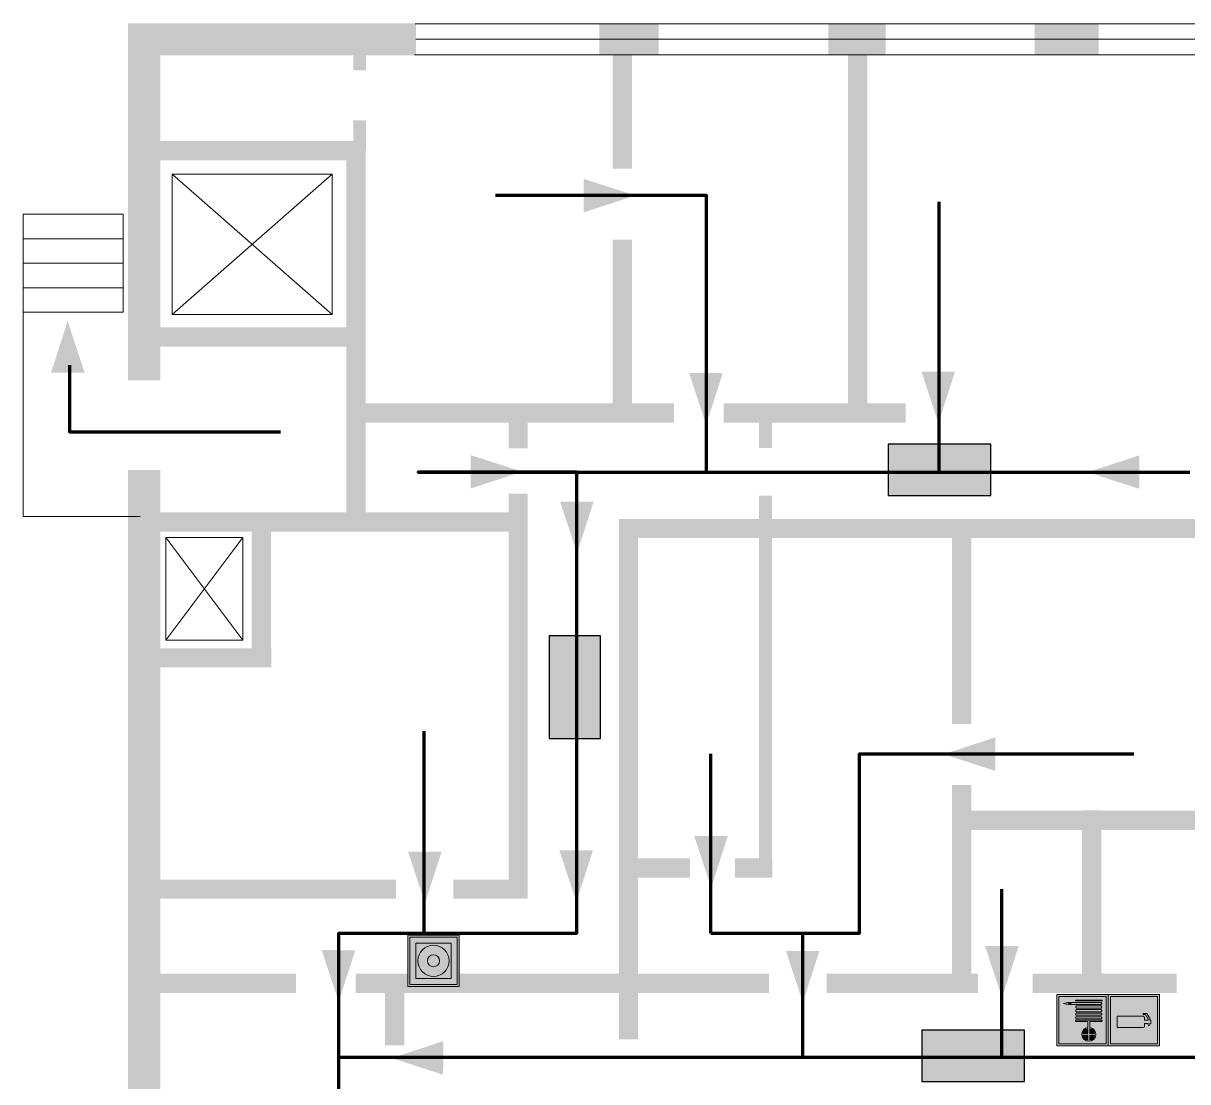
# Model space of a CAD drawing. Header units: millimetres. Extents: x 13114 to 67229, y 22859 to 38520.
# Drawn here: x 30067.6 to 30249, y 30240.8 to 30405.8 of the extents above; entities that cross this region are included whole.
import ezdxf

# ---------------------------------------------------------------- set-up
doc = ezdxf.new("R2010")
doc.units = ezdxf.units.MM
doc.layers.add('План_Штампы', color=7, linetype='Continuous')

# ---------------------------------------------------------------- blocks, each defined once
blk = doc.blocks.new('A$C54414219')
at = {"true_color": 0xffffff}
h = blk.add_hatch(color=7, dxfattribs=at)
h.paths.add_polyline_path([(2.39, -9.45), (2.39, -18.3), (11.23, -18.3), (11.23, -9.45)], flags=0)
h.paths.add_polyline_path([(10.71, -13.87, -1), (2.92, -13.87, -1)], flags=0)
h.paths.add_polyline_path([(8.3, -13.87, -1), (5.33, -13.87, -1)], flags=0)
h.paths.add_polyline_path([(0.41, -7.47), (0.41, -20.27), (13.21, -20.27), (13.21, -7.47)])
h.paths.add_polyline_path([(0.92, -19.77), (12.71, -19.77), (12.71, -7.98), (0.92, -7.98)], flags=16)
h.paths.add_polyline_path([(11.23, -9.45), (11.23, -18.3), (2.39, -18.3), (2.39, -9.45)], flags=0)
at = {"lineweight": 5}
h = blk.add_hatch(color=242, dxfattribs=at)
h.paths.add_polyline_path([(12.71, -7.98), (0.92, -7.98), (0.92, -19.77), (12.71, -19.77)])
h.paths.add_polyline_path([(11.23, -18.3), (2.39, -18.3), (2.39, -9.45), (11.23, -9.45)], flags=16)
h.paths.add_polyline_path([(10.71, -13.87, -1), (2.92, -13.87, -1)], flags=0)
h.paths.add_polyline_path([(8.3, -13.87, -1), (5.33, -13.87, -1)], flags=0)
at = {"true_color": 0xffffff}
h = blk.add_hatch(color=7, dxfattribs=at)
h.paths.add_polyline_path([(2.39, -9.45), (2.39, -18.3), (11.23, -18.3), (11.23, -9.45)])
h.paths.add_polyline_path([(10.71, -13.87, -1), (2.92, -13.87, -1)], flags=16)
h.paths.add_polyline_path([(8.3, -13.87, -1), (5.33, -13.87, -1)], flags=0)
at = {"lineweight": 5}
h = blk.add_hatch(color=242, dxfattribs=at)
h.paths.add_polyline_path([(2.92, -13.87, 1), (10.71, -13.87, 1)])
h.paths.add_polyline_path([(8.3, -13.87, -1), (5.33, -13.87, -1)], flags=16)
at = {"color": 242, "lineweight": 5}
for p, q in [((0.41, -20.27), (0.41, -7.47)), ((0.41, -7.47), (13.21, -7.47)), ((0.41, -7.47), (13.21, -7.47)), ((13.21, -20.27), (13.21, -7.47)), ((0.41, -20.27), (13.21, -20.27))]:
    blk.add_line(p, q, dxfattribs=at)
for points in [[(0.92, -7.98), (12.71, -7.98), (12.71, -19.77), (0.92, -19.77)], [(2.39, -9.45), (11.23, -9.45), (11.23, -18.3), (2.39, -18.3)]]:
    blk.add_lwpolyline(points, close=True, dxfattribs=at)
for radius in [3.89, 1.49]:
    blk.add_circle((6.81, -13.87), radius, dxfattribs=at)
blk = doc.blocks.new('A$C32E8229D')
at = {"true_color": 0xffffff}
blk.add_hatch(color=7, dxfattribs=at).paths.add_polyline_path([(0, 0), (0, -8), (16, -8), (16, 0)])
h = blk.add_hatch(color=126)
h.paths.add_polyline_path([(0.2, -0.2), (15.8, -0.2), (15.8, -7.8), (0.2, -7.8)])
h.paths.add_polyline_path([(13.49, -2.05), (12.08, -2.05), (11.37, -2.63, 0.162397), (11.29, -2.84), (11.29, -3.63), (10.35, -3.63), (10.35, -4.05), (11.68, -4.05), (11.68, -3.48), (12.26, -4.28), (11.29, -5.1), (11.29, -6.78), (11.85, -6.78), (11.85, -5.44), (12.8, -4.64), (12.8, -5.94), (14.46, -5.94), (14.46, -5.39), (13.45, -5.39), (13.45, -3.97), (12.46, -2.59), (13.15, -2.59), (13.69, -3.34), (14.18, -3)], flags=16)
h.paths.add_polyline_path([(10.74, -1.82, 1), (11.8, -1.82, 1)], flags=16)
h.paths.add_polyline_path([(9.39, -3.59), (5.99, -3.59), (6.56, -3.03), (5.91, -3.03), (5.1, -3.83), (5.91, -4.64), (6.56, -4.64), (5.99, -4.09), (9.39, -4.09)], flags=16)
h.paths.add_polyline_path([(4.29, -1.08), (1.72, -1.08), (1.72, -6.6), (4.29, -6.6)], flags=16)
at = {"color": 126}
blk.add_lwpolyline([(16, -8), (0, -8), (0, 0), (16, 0)], close=True, dxfattribs=at)
blk = doc.blocks.new('A$C37112FD5')
at = {"true_color": 0xf5f5ff}
h = blk.add_hatch(color=7, dxfattribs=at)
h.dxf.hatch_style = 1
h.paths.add_polyline_path([(12.8, -7.4), (0, -7.4), (0, -20.2), (12.8, -20.2)])
h.paths.add_polyline_path([(12.29, -7.91), (12.29, -19.69), (0.51, -19.69), (0.51, -7.91)], flags=16)
h.paths.add_polyline_path([(4.98, -9.04, -0.42597), (5.17, -9.22), (5.17, -12.25), (5.17, -15.29, -0.432244), (4.98, -15.47), (4.83, -15.47, -0.42597), (4.64, -15.29), (4.64, -12.25), (4.64, -9.22, -0.432244), (4.83, -9.04)], flags=0)
h.paths.add_polyline_path([(4.28, -9.22), (4.28, -12.25), (4.28, -15.29, -0.432244), (4.09, -15.47), (3.94, -15.47, -0.42597), (3.75, -15.29), (3.75, -12.25), (3.75, -9.22, -0.432244), (3.94, -9.04), (4.09, -9.04, -0.42597)], flags=0)
h.paths.add_polyline_path([(5.72, -9.04), (5.87, -9.04, -0.42597), (6.06, -9.22), (6.06, -12.25), (6.06, -15.29, -0.432244), (5.87, -15.47), (5.72, -15.47, -0.42597), (5.53, -15.29), (5.53, -12.25), (5.53, -9.22, -0.432244)], flags=0)
h.paths.add_polyline_path([(6.42, -8.9), (6.5, -8.9, -0.42597), (6.69, -9.08), (6.69, -12.03), (8.21, -12.03, -15.824349), (8.21, -12.47), (6.69, -12.47), (6.69, -15.42, -0.432244), (6.5, -15.6), (6.42, -15.6)], flags=0)
h.paths.add_polyline_path([(3.39, -9.22), (3.39, -12.25), (3.39, -15.29, -0.432244), (3.2, -15.47), (3.05, -15.47, -0.42597), (2.85, -15.29), (2.85, -12.25), (2.85, -9.22, -0.432244), (3.05, -9.04), (3.2, -9.04, -0.42597)], flags=0)
h.paths.add_polyline_path([(2.5, -9.22), (2.5, -16.71), (1.96, -16.71), (1.96, -9.22, -0.432244), (2.15, -9.04), (2.31, -9.04, -0.42597)], flags=0)
h.paths.add_polyline_path([(1.61, -8.9), (1.61, -15.6), (1.57, -15.6, -0.42597), (1.37, -15.42), (1.37, -12.03), (1.37, -9.09, -0.432244), (1.57, -8.9)], flags=0)
h.paths.add_polyline_path([(9.76, -10.81), (9.76, -12.03), (8.49, -12.03, -0.336371)], flags=0)
h.paths.add_polyline_path([(8.49, -12.47), (9.76, -12.47), (9.76, -13.7, -0.336371)], flags=0)
h.paths.add_polyline_path([(10.11, -10.81, -0.336371), (11.38, -12.03), (10.11, -12.03)], flags=0)
h.paths.add_polyline_path([(10.11, -12.47), (11.38, -12.47, -0.336371), (10.11, -13.7)], flags=0)
h.paths.add_polyline_path([(2.5, -16.84), (2.5, -17.05), (1.97, -17.05), (1.97, -16.84)], flags=0)
h.paths.add_polyline_path([(2.5, -17.24, -0.033778), (2.24, -18.6, -0.033778), (1.97, -17.24)], flags=0)
h = blk.add_hatch(color=242)
h.dxf.hatch_style = 1
h.paths.add_polyline_path([(12.29, -7.91), (0.51, -7.91), (0.51, -19.69), (12.29, -19.69)])
h.paths.add_polyline_path([(6.42, -15.6), (6.42, -8.9), (6.5, -8.9, -0.42597), (6.69, -9.08), (6.69, -12.03), (8.21, -12.03, -15.824349), (8.21, -12.47), (6.69, -12.47), (6.69, -15.42, -0.432244), (6.5, -15.6)], flags=16)
h.paths.add_polyline_path([(5.87, -15.47), (5.72, -15.47, -0.42597), (5.53, -15.29), (5.53, -12.25), (5.53, -9.22, -0.432244), (5.72, -9.04), (5.87, -9.04, -0.42597), (6.06, -9.22), (6.06, -12.25), (6.06, -15.29, -0.432244)], flags=16)
h.paths.add_polyline_path([(4.98, -15.47), (4.83, -15.47, -0.42597), (4.64, -15.29), (4.64, -12.25), (4.64, -9.22, -0.432244), (4.83, -9.04), (4.98, -9.04, -0.42597), (5.17, -9.22), (5.17, -12.25), (5.17, -15.29, -0.432244)], flags=16)
h.paths.add_polyline_path([(4.09, -15.47), (3.94, -15.47, -0.42597), (3.75, -15.29), (3.75, -12.25), (3.75, -9.22, -0.432244), (3.94, -9.04), (4.09, -9.04, -0.42597), (4.28, -9.22), (4.28, -12.25), (4.28, -15.29, -0.432244)], flags=16)
h.paths.add_polyline_path([(3.2, -15.47), (3.05, -15.47, -0.42597), (2.85, -15.29), (2.85, -12.25), (2.85, -9.22, -0.432244), (3.05, -9.04), (3.2, -9.04, -0.42597), (3.39, -9.22), (3.39, -12.25), (3.39, -15.29, -0.432244)], flags=16)
h.paths.add_polyline_path([(2.5, -17.05), (1.97, -17.05), (1.97, -16.84), (2.5, -16.84)], flags=16)
h.paths.add_polyline_path([(2.5, -17.24, -0.033778), (2.24, -18.6, -0.033778), (1.97, -17.24)], flags=16)
h.paths.add_polyline_path([(2.5, -16.71), (1.96, -16.71), (1.96, -9.22, -0.432244), (2.15, -9.04), (2.31, -9.04, -0.42597), (2.5, -9.22)], flags=16)
h.paths.add_polyline_path([(1.61, -15.6), (1.57, -15.6, -0.42597), (1.37, -15.42), (1.37, -12.03), (1.37, -9.09, -0.432244), (1.57, -8.9), (1.61, -8.9)], flags=16)
h.paths.add_polyline_path([(8.49, -12.47), (9.76, -12.47), (9.76, -13.7, -0.336371)], flags=0)
h.paths.add_polyline_path([(10.11, -13.7), (10.11, -12.47), (11.38, -12.47, -0.336371)], flags=0)
h.paths.add_polyline_path([(8.49, -12.03, -0.336371), (9.76, -10.81), (9.76, -12.03)], flags=0)
h.paths.add_polyline_path([(10.11, -12.03), (10.11, -10.81, -0.336371), (11.38, -12.03)], flags=0)
h = blk.add_hatch(color=7, dxfattribs=at)
h.dxf.hatch_style = 1
h.paths.add_polyline_path([(1.61, -8.9), (1.57, -8.9, 0.432244), (1.37, -9.09), (1.37, -12.03), (1.37, -15.42, 0.42597), (1.57, -15.6), (1.61, -15.6)])
h.paths.add_polyline_path([(2.5, -9.22, 0.42597), (2.31, -9.04), (2.15, -9.04, 0.432244), (1.96, -9.22), (1.96, -16.71), (2.5, -16.71)])
h.paths.add_polyline_path([(2.5, -16.84), (1.97, -16.84), (1.97, -17.05), (2.5, -17.05)])
h.paths.add_polyline_path([(2.5, -17.24), (1.97, -17.24, 0.033778), (2.24, -18.6, 0.033778)])
h.paths.add_polyline_path([(3.39, -12.25), (3.39, -9.22, 0.42597), (3.2, -9.04), (3.05, -9.04, 0.432244), (2.85, -9.22), (2.85, -12.25), (2.85, -15.29, 0.42597), (3.05, -15.47), (3.2, -15.47, 0.432244), (3.39, -15.29)])
h.paths.add_polyline_path([(4.28, -12.25), (4.28, -9.22, 0.42597), (4.09, -9.04), (3.94, -9.04, 0.432244), (3.75, -9.22), (3.75, -12.25), (3.75, -15.29, 0.42597), (3.94, -15.47), (4.09, -15.47, 0.432244), (4.28, -15.29)])
h.paths.add_polyline_path([(5.17, -12.25), (5.17, -9.22, 0.42597), (4.98, -9.04), (4.83, -9.04, 0.432244), (4.64, -9.22), (4.64, -12.25), (4.64, -15.29, 0.42597), (4.83, -15.47), (4.98, -15.47, 0.432244), (5.17, -15.29)])
h.paths.add_polyline_path([(6.06, -12.25), (6.06, -9.22, 0.42597), (5.87, -9.04), (5.72, -9.04, 0.432244), (5.53, -9.22), (5.53, -12.25), (5.53, -15.29, 0.42597), (5.72, -15.47), (5.87, -15.47, 0.432244), (6.06, -15.29)])
h.paths.add_polyline_path([(6.69, -12.47), (8.21, -12.47, 15.824349), (8.21, -12.03), (6.69, -12.03), (6.69, -9.08, 0.42597), (6.5, -8.9), (6.42, -8.9), (6.42, -15.6), (6.5, -15.6, 0.432244), (6.69, -15.42)])
h.paths.add_polyline_path([(8.49, -12.47), (9.76, -12.47), (9.76, -13.7, -0.336371)], flags=16)
h.paths.add_polyline_path([(8.49, -12.03, -0.336371), (9.76, -10.81), (9.76, -12.03)], flags=16)
h.paths.add_polyline_path([(10.11, -12.47), (11.38, -12.47, -0.336371), (10.11, -13.7)], flags=16)
h.paths.add_polyline_path([(10.11, -12.03), (10.11, -10.81, -0.336371), (11.38, -12.03)], flags=16)
h = blk.add_hatch(color=242)
h.dxf.hatch_style = 1
h.paths.add_polyline_path([(9.76, -10.81, 0.336371), (8.49, -12.03), (9.76, -12.03)])
h.paths.add_polyline_path([(10.11, -10.81), (10.11, -12.03), (11.38, -12.03, 0.336371)])
h.paths.add_polyline_path([(11.38, -12.47), (10.11, -12.47), (10.11, -13.7, 0.336371)])
h.paths.add_polyline_path([(9.76, -12.47), (8.49, -12.47, 0.336371), (9.76, -13.7)])
at = {"color": 242, "lineweight": 5}
for p, q in [((0, -20.2), (0, -7.4)), ((0, -7.4), (12.8, -7.4)), ((12.8, -20.2), (12.8, -7.4)), ((1.37, -12.03), (1.37, -9.08)), ((1.57, -8.9), (1.61, -8.9)), ((1.61, -8.9), (1.61, -15.6)), ((1.96, -16.71), (1.96, -9.22)), ((2.15, -9.04), (2.31, -9.04)), ((2.5, -16.71), (2.5, -9.22)), ((2.85, -12.25), (2.85, -9.22)), ((3.05, -9.04), (3.2, -9.04)), ((3.39, -12.25), (3.39, -9.22)), ((3.75, -12.25), (3.75, -9.22)), ((3.94, -9.04), (4.09, -9.04)), ((4.28, -12.25), (4.28, -9.22)), ((4.64, -12.25), (4.64, -9.22)), ((4.83, -9.04), (4.98, -9.04)), ((5.17, -12.25), (5.17, -9.22)), ((5.53, -12.25), (5.53, -9.22)), ((5.72, -9.04), (5.87, -9.04)), ((6.06, -12.25), (6.06, -9.22)), ((6.42, -8.9), (6.42, -15.6)), ((6.5, -8.9), (6.42, -8.9)), ((6.69, -12.03), (6.69, -9.08)), ((9.76, -10.81), (9.76, -12.03)), ((10.11, -10.81), (10.11, -12.03)), ((1.37, -12.03), (1.37, -15.42)), ((2.85, -12.25), (2.85, -15.29)), ((3.39, -12.25), (3.39, -15.29)), ((3.75, -12.25), (3.75, -15.29)), ((4.28, -12.25), (4.28, -15.29)), ((4.64, -12.25), (4.64, -15.29)), ((5.17, -12.25), (5.17, -15.29)), ((5.53, -12.25), (5.53, -15.29)), ((6.06, -12.25), (6.06, -15.29)), ((8.21, -12.03), (6.69, -12.03)), ((8.21, -12.47), (6.69, -12.47)), ((6.69, -12.47), (6.69, -15.42)), ((9.76, -12.03), (8.49, -12.03)), ((9.76, -12.47), (8.49, -12.47)), ((9.76, -12.47), (9.76, -13.7)), ((11.38, -12.03), (10.11, -12.03)), ((11.38, -12.47), (10.11, -12.47)), ((10.11, -12.47), (10.11, -13.7)), ((1.57, -15.6), (1.61, -15.6)), ((1.96, -16.71), (2.5, -16.71)), ((1.97, -16.84), (2.5, -16.84)), ((1.97, -17.05), (1.97, -16.84)), ((2.5, -17.05), (1.97, -17.05)), ((1.97, -17.24), (2.5, -17.24)), ((2.5, -16.84), (2.5, -17.05)), ((3.05, -15.47), (3.2, -15.47)), ((3.94, -15.47), (4.09, -15.47)), ((4.83, -15.47), (4.98, -15.47)), ((5.72, -15.47), (5.87, -15.47)), ((6.42, -15.6), (6.5, -15.6)), ((0, -20.2), (12.8, -20.2))]:
    blk.add_line(p, q, dxfattribs=at)
blk.add_lwpolyline([(0.51, -7.91), (12.29, -7.91), (12.29, -19.69), (0.51, -19.69)], close=True, dxfattribs=at)
for centre, radius, start, end in [((1.56, -9.09), 0.182, 87.1027, 180.6071), ((2.15, -9.22), 0.182, 87.1027, 180.6071), ((2.32, -9.22), 0.182, 359.3929, 92.8973), ((3.04, -9.22), 0.182, 87.1027, 180.6071), ((3.21, -9.22), 0.182, 359.3929, 92.8973), ((3.93, -9.22), 0.182, 87.1027, 180.6071), ((4.1, -9.22), 0.182, 359.3929, 92.8973), ((4.82, -9.22), 0.182, 87.1027, 180.6071), ((4.99, -9.22), 0.182, 359.3929, 92.8973), ((5.71, -9.22), 0.182, 87.1027, 180.6071), ((5.88, -9.22), 0.182, 359.3929, 92.8973), ((6.51, -9.09), 0.182, 359.3929, 92.8973), ((9.93, -12.25), 1.74, 187.2319, 172.7681), ((9.93, -12.25), 1.46, 96.9927, 171.3585), ((9.93, -12.25), 1.46, 8.6415, 83.0073), ((9.93, -12.25), 1.46, 188.6415, 263.0073), ((9.93, -12.25), 1.46, 276.9927, 351.3585), ((1.56, -15.42), 0.182, 179.3929, 272.8973), ((12.17, -15.98), 10.27, 187.041, 194.7793), ((-7.7, -15.98), 10.27, 345.2207, 352.959), ((3.04, -15.29), 0.182, 179.3929, 272.8973), ((3.21, -15.29), 0.182, 267.1027, 0.6071), ((3.93, -15.29), 0.182, 179.3929, 272.8973), ((4.1, -15.29), 0.182, 267.1027, 0.6071), ((4.82, -15.29), 0.182, 179.3929, 272.8973), ((4.99, -15.29), 0.182, 267.1027, 0.6071), ((5.71, -15.29), 0.182, 179.3929, 272.8973), ((5.88, -15.29), 0.182, 267.1027, 0.6071), ((6.51, -15.42), 0.182, 267.1027, 0.6071)]:
    blk.add_arc(centre, radius, start, end, dxfattribs=at)
blk = doc.blocks.new('A$C3AD82952')
at = {"true_color": 0xf5f5ff}
h = blk.add_hatch(color=7, dxfattribs=at)
h.dxf.hatch_style = 1
h.paths.add_polyline_path([(8.21, 8.73, 0.414214), (7.89, 9.05), (7.22, 9.05), (7.22, 9.92), (7.59, 9.92, 1), (7.57, 10.36), (7.22, 10.36), (7.22, 10.6), (6.43, 10.6), (6.43, 10.36), (6.01, 10.36), (4.74, 9.59), (4.74, 8.69), (4.98, 8.73), (4.98, 9.26), (6.12, 9.91), (6.43, 9.91), (6.43, 9.05), (5.76, 9.05, 0.414214), (5.44, 8.73), (5.44, 2.2), (8.21, 2.2)], flags=0)
h.paths.add_polyline_path([(12.8, 12.8), (0, 12.8), (0, 0), (12.8, 0)])
h.paths.add_polyline_path([(0.51, 12.29), (12.29, 12.29), (12.29, 0.51), (0.51, 0.51)], flags=16)
h.paths.add_polyline_path([(4.74, 9.59), (6.01, 10.36), (6.43, 10.36), (6.43, 10.6), (7.22, 10.6), (7.22, 10.36), (7.59, 10.36, -0.94586), (7.59, 9.92), (7.22, 9.92), (7.22, 9.05), (7.89, 9.05, -0.414214), (8.21, 8.73), (8.21, 2.2), (5.44, 2.2), (5.44, 8.73, -0.414214), (5.76, 9.05), (6.43, 9.05), (6.43, 9.91), (6.12, 9.91), (4.98, 9.26), (4.98, 8.73), (4.74, 8.69)], flags=0)
h = blk.add_hatch(color=242)
h.dxf.hatch_style = 1
h.paths.add_polyline_path([(12.29, 12.29), (0.51, 12.29), (0.51, 0.51), (12.29, 0.51)])
h.paths.add_polyline_path([(4.74, 8.69), (4.74, 9.59), (6.01, 10.36), (6.43, 10.36), (6.43, 10.6), (7.22, 10.6), (7.22, 10.36), (7.59, 10.36, -0.94586), (7.59, 9.92), (7.22, 9.92), (7.22, 9.05), (7.89, 9.05, -0.414214), (8.21, 8.73), (8.21, 2.2), (5.44, 2.2), (5.44, 8.73, -0.414214), (5.76, 9.05), (6.43, 9.05), (6.43, 9.91), (6.12, 9.91), (4.98, 9.26), (4.98, 8.73)], flags=16)
h = blk.add_hatch(color=7, dxfattribs=at)
h.dxf.hatch_style = 1
h.paths.add_polyline_path([(8.21, 8.73, 0.414214), (7.89, 9.05), (7.22, 9.05), (7.22, 9.92), (7.59, 9.92, 1), (7.57, 10.36), (7.22, 10.36), (7.22, 10.6), (6.43, 10.6), (6.43, 10.36), (6.01, 10.36), (4.74, 9.59), (4.74, 8.69), (4.98, 8.73), (4.98, 9.26), (6.12, 9.91), (6.43, 9.91), (6.43, 9.05), (5.76, 9.05, 0.414214), (5.44, 8.73), (5.44, 2.2), (8.21, 2.2)])
at = {"color": 242, "lineweight": 5}
for p, q in [((0, 0), (0, 12.8)), ((0, 12.8), (12.8, 12.8)), ((12.8, 0), (12.8, 12.8)), ((6.01, 10.36), (4.74, 9.59)), ((4.74, 9.59), (4.74, 8.69)), ((4.74, 8.69), (4.98, 8.73)), ((4.98, 9.26), (6.12, 9.91)), ((4.98, 8.73), (4.98, 9.26)), ((5.44, 2.2), (5.44, 8.73)), ((5.76, 9.05), (6.43, 9.05)), ((6.01, 10.36), (6.43, 10.36)), ((6.12, 9.91), (6.43, 9.91)), ((7.22, 10.6), (6.43, 10.6)), ((6.43, 10.6), (6.43, 10.36)), ((6.43, 9.91), (6.43, 9.05)), ((7.22, 10.36), (7.22, 10.6)), ((7.59, 10.36), (7.22, 10.36)), ((7.22, 9.05), (7.22, 9.92)), ((7.59, 9.92), (7.22, 9.92)), ((7.89, 9.05), (7.22, 9.05)), ((8.21, 2.2), (8.21, 8.73)), ((0, 0), (12.8, 0)), ((5.44, 2.2), (8.21, 2.2))]:
    blk.add_line(p, q, dxfattribs=at)
blk.add_lwpolyline([(0.51, 12.29), (12.29, 12.29), (12.29, 0.51), (0.51, 0.51)], close=True, dxfattribs=at)
for centre, radius, start, end in [((5.76, 8.73), 0.32, 90, 180), ((7.58, 10.14), 0.223, 273.1875, 86.8125), ((7.89, 8.73), 0.32, 0, 90)]:
    blk.add_arc(centre, radius, start, end, dxfattribs=at)

msp = doc.modelspace()

# ---------------------------------------------------------------- linework, layer by layer
at = {"lineweight": 0}
for points, const_width in [([(30086.39, 30350.13), (30086.39, 30403.3), (30128.72, 30403.3)], 5), ([(30157.28, 30403.3), (30166.56, 30403.3)], 5), ([(30192.99, 30403.3), (30201.91, 30403.3)], 5), ([(30225.12, 30403.3), (30235.12, 30403.3)], 5), ([(30197.55, 30345.04), (30197.55, 30403.32)], 3), ([(30119.96, 30398.48), (30119.96, 30402.63)], 2), ([(30160.87, 30383.15), (30160.87, 30401.36)], 3), ([(30119.96, 30385.95), (30119.96, 30390.66)], 2), ([(30087.96, 30385.95), (30119.4, 30385.95), (30119.4, 30328.04), (30085.1, 30328.04), (30104.66, 30328.04), (30104.66, 30306.87), (30086.03, 30306.87), (30106.18, 30306.87)], 3), ([(30160.87, 30345.04), (30160.87, 30372.08)], 3), ([(30119.4, 30356.89), (30087.19, 30356.89)], 3), ([(30144.66, 30339.55), (30144.66, 30345.04), (30120.27, 30345.04), (30168.94, 30345.04)], 3), ([(30176.69, 30345.04), (30205.02, 30345.04)], 3), ([(30183.19, 30345.04), (30183.19, 30339.61)], 2), ([(30093.34, 30180.32), (30086.39, 30180.32), (30086.39, 30336.16)], 5), ([(30144.66, 30321.54), (30144.66, 30332.48)], 3), ([(30183.19, 30274.15), (30183.19, 30332.17)], 2), ([(30104.66, 30328.04), (30144.56, 30328.04)], 3), ([(30161.85, 30269.46), (30161.85, 30327.04), (30180.26, 30327.04)], 3), ([(30179.28, 30327.04), (30199.21, 30327.04)], 3), ([(30199.21, 30327.04), (30253.8, 30327.04)], 3), ([(30213.77, 30296.57), (30213.77, 30327.04)], 3), ([(30144.66, 30308.35), (30144.66, 30321.63)], 3), ([(30144.66, 30308.35), (30144.66, 30270.8), (30134.55, 30270.8)], 3), ([(30213.77, 30256.14), (30213.77, 30287.03)], 3), ([(30234.01, 30256.14), (30234.01, 30283.12)], 3), ([(30270.37, 30256.14), (30270.37, 30281.55), (30214.32, 30281.55)], 3), ([(30171.45, 30274.12), (30161.85, 30274.12)], 3), ([(30184.28, 30274.12), (30178.43, 30274.12)], 3), ([(30125.63, 30270.8), (30086.46, 30270.8)], 3), ([(30161.85, 30256.14), (30161.85, 30269.46)], 3), ([(30087.09, 30256.14), (30110.06, 30256.14)], 3), ([(30119.33, 30256.14), (30161.51, 30256.14), (30161.51, 30256.14)], 3), ([(30125.42, 30255.66), (30125.42, 30246.48)], 3), ([(30161.85, 30247.4), (30161.85, 30256.14), (30183.75, 30256.14)], 3), ([(30192.7, 30256.14), (30216.28, 30256.14)], 3), ([(30224.81, 30256.14), (30247.25, 30256.14)], 3)]:
    msp.add_lwpolyline(points, dxfattribs=dict(at, const_width=const_width))
for points in [[(30128.61, 30405.7), (30410.95, 30405.7)], [(30128.72, 30403.3), (30411.06, 30403.3)], [(30128.5, 30400.86), (30410.84, 30400.86)], [(30090.77, 30360.4), (30115.66, 30382.27)], [(30090.77, 30382.27), (30115.66, 30360.4)], [(30067.55, 30376.03), (30067.55, 30328.92), (30085.78, 30328.92)], [(30089.75, 30309.6), (30101.77, 30325.61)], [(30089.75, 30325.61), (30101.77, 30309.6)]]:
    msp.add_lwpolyline(points, dxfattribs=at)
for points in [[(30090.77, 30382.27), (30115.66, 30382.27), (30115.66, 30360.4), (30090.77, 30360.4)], [(30067.55, 30372.21), (30083.12, 30372.21), (30083.12, 30376.03), (30067.55, 30376.03)], [(30067.55, 30368.38), (30083.12, 30368.38), (30083.12, 30372.21), (30067.55, 30372.21)], [(30067.55, 30364.56), (30083.12, 30364.56), (30083.12, 30368.38), (30067.55, 30368.38)], [(30067.55, 30360.74), (30083.12, 30360.74), (30083.12, 30364.56), (30067.55, 30364.56)], [(30089.75, 30309.6), (30101.77, 30309.6), (30101.77, 30325.61), (30089.75, 30325.61)]]:
    msp.add_lwpolyline(points, close=True, dxfattribs=at)
at = {"color": 126, "lineweight": 100, "true_color": 0x008754}
for points in [[(30174, 30335.82), (30174, 30378.94), (30141.11, 30378.94)], [(30210.24, 30335.82), (30210.24, 30377.98)], [(30074.74, 30352.49), (30074.74, 30342.12), (30107.63, 30342.12)], [(30116.72, 30188.22), (30116.72, 30263.95), (30153.8, 30263.95), (30153.8, 30335.82), (30129.07, 30335.82), (30249.32, 30335.82)], [(30130.01, 30263.95), (30130.01, 30295.45)], [(30174.69, 30263.95), (30197.84, 30263.95), (30197.84, 30291.89), (30240.58, 30291.89)], [(30174.69, 30263.95), (30174.69, 30291.89)], [(30220.01, 30244.62), (30220.01, 30270.8)], [(30189, 30244.62), (30189, 30263.95)], [(30116.72, 30244.62), (30282.92, 30244.62)]]:
    msp.add_lwpolyline(points, dxfattribs=at)
at = {"layer": 'План_Штампы', "color": 126, "true_color": 0x008754}
for points in [[(30154.86, 30376.31), (30154.87, 30381.54), (30162.89, 30378.95)], [(30077.11, 30351.32), (30071.88, 30351.34), (30074.47, 30359.36)], [(30207.5, 30351.5), (30212.72, 30351.49), (30210.13, 30343.47)], [(30171.3, 30351.26), (30176.53, 30351.25), (30173.94, 30343.23)], [(30137.24, 30333.26), (30137.25, 30338.48), (30145.27, 30335.89)], [(30241.44, 30338.44), (30241.42, 30333.22), (30233.41, 30335.81)], [(30151.19, 30331.23), (30156.42, 30331.22), (30153.83, 30323.2)], [(30219, 30294.48), (30218.98, 30289.25), (30210.96, 30291.84)], [(30172.09, 30279.09), (30177.32, 30279.07), (30174.73, 30271.05)], [(30127.5, 30276.67), (30132.73, 30276.65), (30130.14, 30268.64)], [(30151.08, 30276.87), (30156.31, 30276.85), (30153.72, 30268.84)], [(30114.05, 30261.3), (30119.28, 30261.29), (30116.69, 30253.27)], [(30186.37, 30261.19), (30191.6, 30261.18), (30189.01, 30253.16)], [(30217.4, 30261.94), (30222.63, 30261.93), (30220.04, 30253.91)], [(30132.98, 30247.11), (30132.97, 30241.88), (30124.95, 30244.47)]]:
    msp.add_solid(points, dxfattribs=at)

# ---------------------------------------------------------------- block references
at = {"xscale": 0.625, "yscale": 0.625, "zscale": 0.625}
msp.add_blockref('A$C54414219', (30127.21, 30268.31), dxfattribs=at)
at = {"rotation": 270}
for name, p, xscale, yscale, zscale in [('A$C37112FD5', (30241.22, 30254.38), 0.6249984004534781, 0.6249984004534781, 0.6249984004534781), ('A$C3AD82952', (30236.6, 30254.38), 0.625, 0.625, 0.625)]:
    msp.add_blockref(name, p, dxfattribs=dict(at, xscale=xscale, yscale=yscale, zscale=zscale))
at = {"layer": 'План_Штампы', "color": 126, "true_color": 0x008754, "xscale": -1}
for p, rotation in [((30202.29, 30332.19), 180), ((30157.49, 30294.3), 270), ((30207.55, 30240.84), 180)]:
    msp.add_blockref('A$C32E8229D', p, dxfattribs=dict(at, rotation=rotation))

doc.saveas('drawing.dxf')
